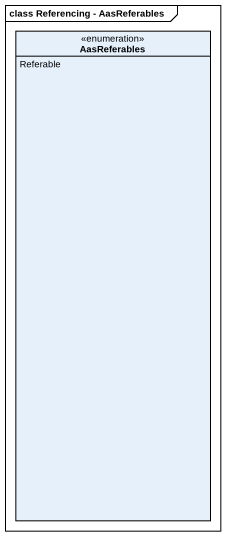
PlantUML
@startuml
mainframe class Referencing - AasReferables
hide circle
hide empty members
enum AasReferables {
  Referable
}
@enduml
